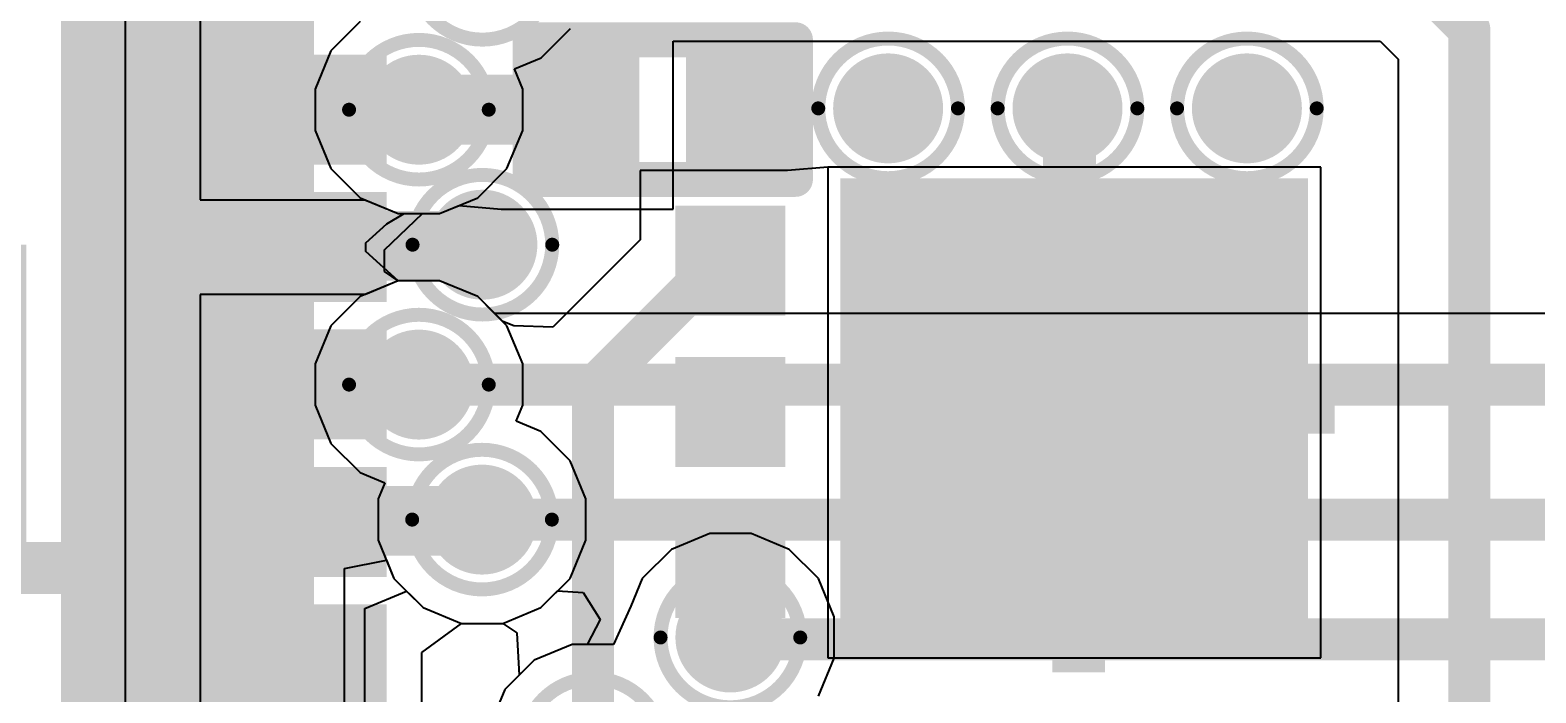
# Model space of a CAD drawing. Header units: inches. Extents: x -10 to 344, y -7 to 75.
# Drawn here: x 29.32 to 34.79, y 3.4 to 5.81 of the extents above; entities that cross this region are included whole.
import ezdxf

# ---------------------------------------------------------------- set-up
doc = ezdxf.new("R2010")
doc.units = ezdxf.units.IN
for name, color, linetype in [('Bottom Layer', 5, 'Continuous'), ('Bottom Overlay', 54, 'Continuous'), ('Bottom Paste', 16, 'Continuous'), ('Bottom Solder', 6, 'Continuous'), ('Drill Drawing', 1, 'Continuous'), ('Mid Layer 1', 16, 'Continuous'), ('Mid Layer 2', 76, 'Continuous'), ('Top Layer', 1, 'Continuous'), ('Top Overlay', 2, 'Continuous'), ('Top Paste', 8, 'Continuous'), ('Top Solder', 216, 'Continuous'), ('Via Holes', 16, 'Continuous')]:
    doc.layers.add(name, color=color, linetype=linetype)
doc.styles.add('Arial_Bold', font='', dxfattribs={"height": 0.2})
doc.styles.get('Arial_Bold').set_extended_font_data('Arial', bold=True)

# ---------------------------------------------------------------- blocks, each defined once
blk = doc.blocks.new('NRF9151_LACA_R_30')
at = {"layer": 'Top Layer'}
for points in [[(5.400000629999999, 3.90000236), (5.84999973, 3.90000236), (5.84999973, 3.60000296), (5.400000629999999, 3.60000296)], [(2.05000225, 3.65000159), (3.65000159, 3.65000159), (3.65000159, 2.05000225), (2.05000225, 2.05000225)], [(3.95000226, 3.25000366), (3.95000226, 3.55000306), (4.25000166, 3.55000306), (4.25000166, 3.25000366)], [(5.400000629999999, 3.40000082), (5.84999973, 3.40000082), (5.84999973, 3.10000142), (5.400000629999999, 3.10000142)], [(3.95000226, 2.70000222), (3.95000226, 3.00000162), (4.25000166, 3.00000162), (4.25000166, 2.70000222)], [(5.400000629999999, 2.89999928), (5.84999973, 2.89999928), (5.84999973, 2.59999988), (5.400000629999999, 2.59999988)], [(3.95000226, 2.15000332), (3.95000226, 2.45000272), (4.25000166, 2.45000272), (4.25000166, 2.15000332)], [(5.400000629999999, 2.40000028), (5.84999973, 2.40000028), (5.84999973, 2.10000088), (5.400000629999999, 2.10000088)], [(5.400000629999999, 1.90000128), (5.84999973, 1.90000128), (5.84999973, 1.60000188), (5.400000629999999, 1.60000188)]]:
    blk.add_hatch(color=1, dxfattribs=at).paths.add_polyline_path(points)
at = {"layer": 'Top Paste'}
for points in [[(5.400000629999999, 3.90000236), (5.84999973, 3.90000236), (5.84999973, 3.60000296), (5.400000629999999, 3.60000296)], [(2.05000225, 3.65000159), (3.65000159, 3.65000159), (3.65000159, 2.05000225), (2.05000225, 2.05000225)], [(3.95000226, 3.25000366), (3.95000226, 3.55000306), (4.25000166, 3.55000306), (4.25000166, 3.25000366)], [(5.400000629999999, 3.40000082), (5.84999973, 3.40000082), (5.84999973, 3.10000142), (5.400000629999999, 3.10000142)], [(3.95000226, 2.70000222), (3.95000226, 3.00000162), (4.25000166, 3.00000162), (4.25000166, 2.70000222)], [(5.400000629999999, 2.89999928), (5.84999973, 2.89999928), (5.84999973, 2.59999988), (5.400000629999999, 2.59999988)], [(3.95000226, 2.15000332), (3.95000226, 2.45000272), (4.25000166, 2.45000272), (4.25000166, 2.15000332)], [(5.400000629999999, 2.40000028), (5.84999973, 2.40000028), (5.84999973, 2.10000088), (5.400000629999999, 2.10000088)], [(5.400000629999999, 1.90000128), (5.84999973, 1.90000128), (5.84999973, 1.60000188), (5.400000629999999, 1.60000188)]]:
    blk.add_hatch(color=8, dxfattribs=at).paths.add_polyline_path(points)
at = {"layer": 'Top Solder'}
for points in [[(5.35000073, 3.95000226), (5.89999963, 3.95000226), (5.89999963, 3.55000306), (5.35000073, 3.55000306)], [(2.00000235, 3.70000149), (3.70000149, 3.70000149), (3.70000149, 2.00000235), (2.00000235, 2.00000235)], [(3.90000236, 3.20000376), (3.90000236, 3.60000296), (4.30000156, 3.60000296), (4.30000156, 3.20000376)], [(5.35000073, 3.45000072), (5.89999963, 3.45000072), (5.89999963, 3.05000152), (5.35000073, 3.05000152)], [(3.90000236, 2.65000232), (3.90000236, 3.05000152), (4.30000156, 3.05000152), (4.30000156, 2.65000232)], [(5.35000073, 2.94999918), (5.89999963, 2.94999918), (5.89999963, 2.54999998), (5.35000073, 2.54999998)], [(3.90000236, 2.10000342), (3.90000236, 2.50000262), (4.30000156, 2.50000262), (4.30000156, 2.10000342)], [(5.35000073, 2.45000018), (5.89999963, 2.45000018), (5.89999963, 2.05000098), (5.35000073, 2.05000098)], [(5.35000073, 1.95000118), (5.89999963, 1.95000118), (5.89999963, 1.55000198), (5.35000073, 1.55000198)]]:
    blk.add_hatch(color=216, dxfattribs=at).paths.add_polyline_path(points)
at = {"layer": 'Top Overlay'}
blk.add_lwpolyline([(6.1468, 5.6642, 0.127, 0.127, 0), (6.1468, -5.6642, 0.127, 0.127, 0)], format="xyseb", dxfattribs=at)
blk = doc.blocks.new('R___0201_B_54')
at = {"layer": 'Bottom Layer'}
for points in [[(-0.40999791, 0.18499963), (-0.13999845, 0.18499963), (-0.13999845, -0.18499963), (-0.40999791, -0.18499963)], [(0.14000099, 0.18499963), (0.41000045, 0.18499963), (0.41000045, -0.18499963), (0.14000099, -0.18499963)]]:
    blk.add_hatch(color=5, dxfattribs=at).paths.add_polyline_path(points)
at = {"layer": 'Bottom Paste'}
for points in [[(-0.40999791, 0.18499963), (-0.13999845, 0.18499963), (-0.13999845, -0.18499963), (-0.40999791, -0.18499963)], [(0.14000099, 0.18499963), (0.41000045, 0.18499963), (0.41000045, -0.18499963), (0.14000099, -0.18499963)]]:
    blk.add_hatch(color=16, dxfattribs=at).paths.add_polyline_path(points)
at = {"layer": 'Bottom Solder'}
for points in [[(-0.46499907, 0.24000079), (-0.08499729, 0.24000079), (-0.08499729, -0.24000079), (-0.46499907, -0.24000079)], [(0.08499983, 0.24000079), (0.46500161, 0.24000079), (0.46500161, -0.24000079), (0.08499983, -0.24000079)]]:
    blk.add_hatch(color=6, dxfattribs=at).paths.add_polyline_path(points)
at = {"layer": 'Bottom Overlay'}
for points in [[(0.4826, 0.254, 0.127, 0.127, 0), (-0.4826, 0.254, 0.127, 0.127, 0)], [(-0.4826, 0.254, 0.127, 0.127, 0), (-0.4826, -0.254, 0.127, 0.127, 0)], [(0.4826, 0.254, 0.127, 0.127, 0), (0.4826, -0.254, 0.127, 0.127, 0)], [(0.4826, -0.254, 0.127, 0.127, 0), (-0.4826, -0.254, 0.127, 0.127, 0)]]:
    blk.add_lwpolyline(points, format="xyseb", dxfattribs=at)
for points in [[(-0.51435, 0.254, 0.0635, 0.0635, 1), (-0.4508499999999999, 0.254, 0.0635, 0.0635, 1)], [(-0.51435, 0.254, 0.0635, 0.0635, 1), (-0.4508499999999999, 0.254, 0.0635, 0.0635, 1)], [(0.4508499999999999, 0.254, 0.0635, 0.0635, 1), (0.51435, 0.254, 0.0635, 0.0635, 1)], [(0.4508499999999999, 0.254, 0.0635, 0.0635, 1), (0.51435, 0.254, 0.0635, 0.0635, 1)], [(-0.51435, -0.254, 0.0635, 0.0635, 1), (-0.4508499999999999, -0.254, 0.0635, 0.0635, 1)], [(-0.51435, -0.254, 0.0635, 0.0635, 1), (-0.4508499999999999, -0.254, 0.0635, 0.0635, 1)], [(0.4508499999999999, -0.254, 0.0635, 0.0635, 1), (0.51435, -0.254, 0.0635, 0.0635, 1)], [(0.4508499999999999, -0.254, 0.0635, 0.0635, 1), (0.51435, -0.254, 0.0635, 0.0635, 1)]]:
    blk.add_lwpolyline(points, format="xyseb", close=True, dxfattribs=at)

msp = doc.modelspace()

# ---------------------------------------------------------------- hatches: boundary and pattern name
at = {"layer": 'Bottom Layer'}
h = msp.add_hatch(color=5, dxfattribs=at)
edge = h.paths.add_edge_path()
edge.add_arc((30.73017222, 5.5220743), 0.1999996, 0, 360)
h = msp.add_hatch(color=5, dxfattribs=at)
edge = h.paths.add_edge_path()
edge.add_arc((32.43641976, 5.526933319999999), 0.1999996, 0, 360)
h = msp.add_hatch(color=5, dxfattribs=at)
edge = h.paths.add_edge_path()
edge.add_arc((33.0888213, 5.526933319999999), 0.1999996, 0, 360)
h = msp.add_hatch(color=5, dxfattribs=at)
edge = h.paths.add_edge_path()
edge.add_arc((33.74122029999999, 5.526933319999999), 0.1999996, 0, 360)
h = msp.add_hatch(color=5, dxfattribs=at)
edge = h.paths.add_edge_path()
edge.add_arc((30.96102774, 5.030977999999999), 0.1999996, 0, 360)
h = msp.add_hatch(color=5, dxfattribs=at)
edge = h.paths.add_edge_path()
edge.add_arc((30.73017222, 4.5220763), 0.1999996, 0, 360)
h = msp.add_hatch(color=5, dxfattribs=at)
edge = h.paths.add_edge_path()
edge.add_arc((30.95966884, 4.03097746), 0.1999996, 0, 360)
h = msp.add_hatch(color=5, dxfattribs=at)
edge = h.paths.add_edge_path()
edge.add_arc((31.86286998, 3.60217466), 0.1999996, 0, 360)
at = {"layer": 'Mid Layer 1'}
h = msp.add_hatch(color=16, dxfattribs=at)
edge = h.paths.add_edge_path()
edge.add_arc((30.73017222, 5.5220743), 0.1999996, 0, 360)
h = msp.add_hatch(color=16, dxfattribs=at)
edge = h.paths.add_edge_path()
edge.add_arc((32.43641976, 5.526933319999999), 0.1999996, 0, 360)
h = msp.add_hatch(color=16, dxfattribs=at)
edge = h.paths.add_edge_path()
edge.add_arc((33.0888213, 5.526933319999999), 0.1999996, 0, 360)
h = msp.add_hatch(color=16, dxfattribs=at)
edge = h.paths.add_edge_path()
edge.add_arc((33.74122029999999, 5.526933319999999), 0.1999996, 0, 360)
h = msp.add_hatch(color=16, dxfattribs=at)
edge = h.paths.add_edge_path()
edge.add_arc((30.96102774, 5.030977999999999), 0.1999996, 0, 360)
h = msp.add_hatch(color=16, dxfattribs=at)
edge = h.paths.add_edge_path()
edge.add_arc((30.73017222, 4.5220763), 0.1999996, 0, 360)
h = msp.add_hatch(color=16, dxfattribs=at)
edge = h.paths.add_edge_path()
edge.add_arc((30.95966884, 4.03097746), 0.1999996, 0, 360)
h = msp.add_hatch(color=16, dxfattribs=at)
edge = h.paths.add_edge_path()
edge.add_arc((31.86286998, 3.60217466), 0.1999996, 0, 360)
at = {"layer": 'Mid Layer 2'}
h = msp.add_hatch(color=76, dxfattribs=at)
edge = h.paths.add_edge_path()
edge.add_arc((30.73017222, 5.5220743), 0.1999996, 0, 360)
h = msp.add_hatch(color=76, dxfattribs=at)
edge = h.paths.add_edge_path()
edge.add_arc((32.43641976, 5.526933319999999), 0.1999996, 0, 360)
h = msp.add_hatch(color=76, dxfattribs=at)
edge = h.paths.add_edge_path()
edge.add_arc((33.0888213, 5.526933319999999), 0.1999996, 0, 360)
h = msp.add_hatch(color=76, dxfattribs=at)
edge = h.paths.add_edge_path()
edge.add_arc((33.74122029999999, 5.526933319999999), 0.1999996, 0, 360)
h = msp.add_hatch(color=76, dxfattribs=at)
edge = h.paths.add_edge_path()
edge.add_arc((30.96102774, 5.030977999999999), 0.1999996, 0, 360)
h = msp.add_hatch(color=76, dxfattribs=at)
edge = h.paths.add_edge_path()
edge.add_arc((30.73017222, 4.5220763), 0.1999996, 0, 360)
h = msp.add_hatch(color=76, dxfattribs=at)
edge = h.paths.add_edge_path()
edge.add_arc((30.95966884, 4.03097746), 0.1999996, 0, 360)
h = msp.add_hatch(color=76, dxfattribs=at)
edge = h.paths.add_edge_path()
edge.add_arc((31.86286998, 3.60217466), 0.1999996, 0, 360)
at = {"layer": 'Top Layer'}
h = msp.add_hatch(color=1, dxfattribs=at)
edge = h.paths.add_edge_path()
edge.add_arc((30.73017222, 5.5220743), 0.1999996, 0, 360)
h = msp.add_hatch(color=1, dxfattribs=at)
edge = h.paths.add_edge_path()
edge.add_arc((32.43641976, 5.526933319999999), 0.1999996, 0, 360)
h = msp.add_hatch(color=1, dxfattribs=at)
edge = h.paths.add_edge_path()
edge.add_arc((33.0888213, 5.526933319999999), 0.1999996, 0, 360)
h = msp.add_hatch(color=1, dxfattribs=at)
edge = h.paths.add_edge_path()
edge.add_arc((33.74122029999999, 5.526933319999999), 0.1999996, 0, 360)
for points in [[(33.19222216, 4.422597199999999), (33.19222216, 5.37023564), (33.00019308, 5.37023564), (33.00019308, 4.422597199999999)], [(33.75094342, 4.34325268), (34.06050845999999, 4.34325268), (34.06050845999999, 4.53528176), (33.75094342, 4.53528176)], [(33.03352296, 3.78452634), (33.03352296, 3.4749613), (33.22555204, 3.4749613), (33.22555204, 3.78452634)]]:
    msp.add_hatch(color=1, dxfattribs=at).paths.add_polyline_path(points)
h = msp.add_hatch(color=1, dxfattribs=at)
edge = h.paths.add_edge_path()
edge.add_arc((30.96102774, 5.030977999999999), 0.1999996, 0, 360)
h = msp.add_hatch(color=1, dxfattribs=at)
edge = h.paths.add_edge_path()
edge.add_arc((30.73017222, 4.5220763), 0.1999996, 0, 360)
h = msp.add_hatch(color=1, dxfattribs=at)
edge = h.paths.add_edge_path()
edge.add_arc((30.95966884, 4.03097746), 0.1999996, 0, 360)
h = msp.add_hatch(color=1, dxfattribs=at)
edge = h.paths.add_edge_path()
edge.add_arc((31.86286998, 3.60217466), 0.1999996, 0, 360)
at = {"layer": 'Via Holes'}
h = msp.add_hatch(color=7, dxfattribs=at)
edge = h.paths.add_edge_path()
edge.add_arc((30.73017222, 5.5220743), 0.0999998, 0, 360)
h = msp.add_hatch(color=7, dxfattribs=at)
edge = h.paths.add_edge_path()
edge.add_arc((32.43641976, 5.526933319999999), 0.0999998, 0, 360)
h = msp.add_hatch(color=7, dxfattribs=at)
edge = h.paths.add_edge_path()
edge.add_arc((33.0888213, 5.526933319999999), 0.0999998, 0, 360)
h = msp.add_hatch(color=7, dxfattribs=at)
edge = h.paths.add_edge_path()
edge.add_arc((33.74122029999999, 5.526933319999999), 0.0999998, 0, 360)
h = msp.add_hatch(color=7, dxfattribs=at)
edge = h.paths.add_edge_path()
edge.add_arc((30.96102774, 5.030977999999999), 0.0999998, 0, 360)
h = msp.add_hatch(color=7, dxfattribs=at)
edge = h.paths.add_edge_path()
edge.add_arc((30.73017222, 4.5220763), 0.0999998, 0, 360)
h = msp.add_hatch(color=7, dxfattribs=at)
edge = h.paths.add_edge_path()
edge.add_arc((30.95966884, 4.03097746), 0.0999998, 0, 360)
h = msp.add_hatch(color=7, dxfattribs=at)
edge = h.paths.add_edge_path()
edge.add_arc((31.86286998, 3.60217466), 0.0999998, 0, 360)

# ---------------------------------------------------------------- linework, layer by layer
at = {"layer": 'Bottom Layer'}
for p, q in [((29.66222414, 6.374368759999999), (29.66222414, 1.07247182)), ((31.65466618, 5.15979918), (31.65466618, 5.772000139999999)), ((31.65466618, 5.772000139999999), (34.22539002, 5.772000139999999)), ((34.22539002, 5.772000139999999), (34.29142239999999, 5.705967759999999)), ((34.29142239999999, 5.705967759999999), (34.29142239999999, 3.21973194)), ((30.80532066, 5.1442747), (30.87666926, 5.173827599999999)), ((30.87666926, 5.173827599999999), (31.0290718, 5.15979664)), ((31.0290718, 5.15979664), (31.0290718, 5.15979918)), ((31.0290718, 5.15979918), (31.65466618, 5.15979918)), ((30.53703316, 5.03792744), (30.61363194, 5.10696718)), ((30.61363194, 5.10696718), (30.67607783999999, 5.1442747)), ((30.67607783999999, 5.1442747), (30.80532066, 5.1442747)), ((30.53703316, 5.00622316), (30.53703316, 5.03792744)), ((30.65502632, 4.8998759), (30.53703316, 5.00622316)), ((30.80532066, 4.8998759), (30.65502632, 4.8998759)), ((30.94417738, 4.84236014), (30.80532066, 4.8998759)), ((31.05045605999999, 4.73608146), (30.94417738, 4.84236014)), ((31.10797182, 4.59722474), (31.05045605999999, 4.73608146)), ((31.10797182, 4.44692786), (31.10797182, 4.59722474)), ((31.0837707, 4.38850024), (31.10797182, 4.44692786)), ((31.17367399999999, 4.3512613), (31.0837707, 4.38850024)), ((31.27995268, 4.24498262), (31.17367399999999, 4.3512613)), ((31.33746844, 4.1061259), (31.27995268, 4.24498262)), ((31.33746844, 3.95582902), (31.33746844, 4.1061259)), ((31.27995268, 3.8169723), (31.33746844, 3.95582902)), ((31.78772154, 3.97997426), (31.64886482, 3.9224585)), ((31.93801842, 3.97997426), (31.78772154, 3.97997426)), ((32.07687514, 3.9224585), (31.93801842, 3.97997426)), ((31.64886482, 3.9224585), (31.54258614, 3.81617982)), ((32.18315381999999, 3.81617982), (32.07687514, 3.9224585)), ((30.45957586, 3.85282948), (30.61197586, 3.88314184)), ((30.45957586, 1.6188817), (30.45957586, 3.85282948)), ((30.61197586, 3.88314184), (30.639385, 3.8169723)), ((30.639385, 3.8169723), (30.74566368, 3.71069362)), ((31.17367399999999, 3.71069362), (31.27995268, 3.8169723)), ((31.54258614, 3.81617982), (31.50095046, 3.7156644)), ((32.24066958, 3.6773231), (32.18315381999999, 3.81617982)), ((30.74566368, 3.71069362), (30.8845204, 3.65317786)), ((31.03481728, 3.65317786), (31.17367399999999, 3.71069362)), ((31.50095046, 3.7156644), (31.43801434, 3.57677466)), ((32.24066958, 3.52702622), (32.24066958, 3.6773231)), ((30.8845204, 3.65317786), (31.03481728, 3.65317786)), ((31.28772, 3.57677466), (31.14886328, 3.5192589)), ((31.43801434, 3.57677466), (31.28772, 3.57677466)), ((31.14886328, 3.5192589), (31.0425846, 3.41298022)), ((32.18315381999999, 3.3881695), (32.24066958, 3.52702622)), ((31.0425846, 3.41298022), (30.98506884, 3.2741235))]:
    msp.add_line(p, q, dxfattribs=at)
for points in [[(29.9212, 0.9652, 0.1524, 0.1524, 0), (29.9212, 6.374368759999999, 0.1524, 0.1524, 0)], [(34.33266184, 6.030976, 0.1524, 0.1524, 0), (34.55039825999999, 5.81323958, 0.1524, 0.1524, 0)], [(34.55039825999999, 0.77089762, 0.1524, 0.1524, 0), (34.55039825999999, 5.81323958, 0.1524, 0.1524, 0)], [(30.73043384, 5.52233592, 0.254, 0.254, 0), (31.3416061, 5.52233592, 0.254, 0.254, 0)], [(30.2006, 5.40528256, 0.1524, 0.1524, 0), (30.31739174, 5.5220743, 0.1524, 0.1524, 0)], [(30.31739174, 5.5220743, 0.1524, 0.1524, 0), (30.73017222, 5.5220743, 0.1524, 0.1524, 0)], [(31.3416061, 5.52233592, 0.1524, 0.1524, 0), (31.34186772, 5.52259754, 0.1524, 0.1524, 0)], [(30.2006, 1.51160988, 0.1524, 0.1524, 0), (30.2006, 5.40528256, 0.1524, 0.1524, 0)]]:
    msp.add_lwpolyline(points, format="xyseb", dxfattribs=at)
for points in [[(34.51229825999999, 5.81323958, 0.0762, 0.0762, 1), (34.58849826, 5.81323958, 0.0762, 0.0762, 1)], [(34.51229825999999, 5.81323958, 0.0762, 0.0762, 1), (34.58849826, 5.81323958, 0.0762, 0.0762, 1)], [(30.66693384, 5.52233592, 0.127, 0.127, 1), (30.79393384, 5.52233592, 0.127, 0.127, 1)], [(31.2781061, 5.52233592, 0.127, 0.127, 1), (31.4051061, 5.52233592, 0.127, 0.127, 1)], [(30.27929174, 5.5220743, 0.0762, 0.0762, 1), (30.35549174, 5.5220743, 0.0762, 0.0762, 1)], [(30.27929174, 5.5220743, 0.0762, 0.0762, 1), (30.35549174, 5.5220743, 0.0762, 0.0762, 1)], [(30.69207222, 5.5220743, 0.0762, 0.0762, 1), (30.76827222, 5.5220743, 0.0762, 0.0762, 1)], [(31.3035061, 5.52233592, 0.0762, 0.0762, 1), (31.3797061, 5.52233592, 0.0762, 0.0762, 1)], [(31.30376772, 5.52259754, 0.0762, 0.0762, 1), (31.37996772, 5.52259754, 0.0762, 0.0762, 1)], [(30.1625, 5.40528256, 0.0762, 0.0762, 1), (30.23869999999999, 5.40528256, 0.0762, 0.0762, 1)], [(30.1625, 5.40528256, 0.0762, 0.0762, 1), (30.23869999999999, 5.40528256, 0.0762, 0.0762, 1)]]:
    msp.add_lwpolyline(points, format="xyseb", close=True, dxfattribs=at)
at = {"layer": 'Drill Drawing'}
for points in [[(31.21502774, 6.030976, 0.0508, 0.0508, 1), (30.70702774, 6.030976, 0.0508, 0.0508, 1)], [(32.69041976, 5.526933319999999, 0.0508, 0.0508, 1), (32.18241975999999, 5.526933319999999, 0.0508, 0.0508, 1)], [(33.3428213, 5.526933319999999, 0.0508, 0.0508, 1), (32.83482129999999, 5.526933319999999, 0.0508, 0.0508, 1)], [(33.9952203, 5.526933319999999, 0.0508, 0.0508, 1), (33.4872203, 5.526933319999999, 0.0508, 0.0508, 1)], [(30.98417222, 5.5220743, 0.0508, 0.0508, 1), (30.47617222, 5.5220743, 0.0508, 0.0508, 1)], [(30.46347222, 5.5220743, 0.0254, 0.0254, 1), (30.48887222, 5.5220743, 0.0254, 0.0254, 1)], [(30.97147222, 5.5220743, 0.0254, 0.0254, 1), (30.99687222, 5.5220743, 0.0254, 0.0254, 1)], [(32.16971976, 5.526933319999999, 0.0254, 0.0254, 1), (32.19511976, 5.526933319999999, 0.0254, 0.0254, 1)], [(32.67771976, 5.526933319999999, 0.0254, 0.0254, 1), (32.70311975999999, 5.526933319999999, 0.0254, 0.0254, 1)], [(32.8221213, 5.526933319999999, 0.0254, 0.0254, 1), (32.8475213, 5.526933319999999, 0.0254, 0.0254, 1)], [(33.3301213, 5.526933319999999, 0.0254, 0.0254, 1), (33.3555213, 5.526933319999999, 0.0254, 0.0254, 1)], [(33.47452029999999, 5.526933319999999, 0.0254, 0.0254, 1), (33.4999203, 5.526933319999999, 0.0254, 0.0254, 1)], [(33.9825203, 5.526933319999999, 0.0254, 0.0254, 1), (34.0079203, 5.526933319999999, 0.0254, 0.0254, 1)], [(31.21502774, 5.030977999999999, 0.0508, 0.0508, 1), (30.70702774, 5.030977999999999, 0.0508, 0.0508, 1)], [(30.69432774, 5.030977999999999, 0.0254, 0.0254, 1), (30.71972774, 5.030977999999999, 0.0254, 0.0254, 1)], [(31.20232774, 5.030977999999999, 0.0254, 0.0254, 1), (31.22772774, 5.030977999999999, 0.0254, 0.0254, 1)], [(30.98417222, 4.5220763, 0.0508, 0.0508, 1), (30.47617222, 4.5220763, 0.0508, 0.0508, 1)], [(30.46347222, 4.5220763, 0.0254, 0.0254, 1), (30.48887222, 4.5220763, 0.0254, 0.0254, 1)], [(30.97147222, 4.5220763, 0.0254, 0.0254, 1), (30.99687222, 4.5220763, 0.0254, 0.0254, 1)], [(31.21366884, 4.03097746, 0.0508, 0.0508, 1), (30.70566884, 4.03097746, 0.0508, 0.0508, 1)], [(30.69296884, 4.03097746, 0.0254, 0.0254, 1), (30.71836884, 4.03097746, 0.0254, 0.0254, 1)], [(31.20096884, 4.03097746, 0.0254, 0.0254, 1), (31.22636884, 4.03097746, 0.0254, 0.0254, 1)], [(32.11686998, 3.60217466, 0.0508, 0.0508, 1), (31.60886998, 3.60217466, 0.0508, 0.0508, 1)], [(31.59616998, 3.60217466, 0.0254, 0.0254, 1), (31.62156998, 3.60217466, 0.0254, 0.0254, 1)], [(32.10416998, 3.60217466, 0.0254, 0.0254, 1), (32.12956997999999, 3.60217466, 0.0254, 0.0254, 1)], [(31.61686844, 3.19897506, 0.0508, 0.0508, 1), (31.10886843999999, 3.19897506, 0.0508, 0.0508, 1)]]:
    msp.add_lwpolyline(points, format="xyseb", close=True, dxfattribs=at)
at = {"layer": 'Mid Layer 1'}
for p, q in [((30.51616706, 5.84235814), (30.40988837999999, 5.73607946)), ((31.1750329, 5.71069216), (31.28131158, 5.81697084)), ((30.40988837999999, 5.73607946), (30.35237262, 5.597222739999999)), ((31.0776747, 5.670364579999999), (31.1750329, 5.71069216)), ((31.10797182, 5.597222739999999), (31.0776747, 5.670364579999999)), ((30.35237262, 5.597222739999999), (30.35237262, 5.446925859999999)), ((31.10797182, 5.446925859999999), (31.10797182, 5.597222739999999)), ((30.35237262, 5.446925859999999), (30.40988837999999, 5.30806914)), ((31.05045605999999, 5.30806914), (31.10797182, 5.446925859999999)), ((30.40988837999999, 5.30806914), (30.51616706, 5.20179046)), ((30.94417738, 5.20179046), (31.05045605999999, 5.30806914)), ((30.51616706, 5.20179046), (30.65502378, 5.1442747)), ((30.80532066, 5.1442747), (30.94417738, 5.20179046)), ((30.65502378, 5.1442747), (30.80532066, 5.1442747)), ((30.65502378, 4.8998759), (30.51616706, 4.84236014)), ((30.80532066, 4.8998759), (30.65502378, 4.8998759)), ((30.94417738, 4.84236014), (30.80532066, 4.8998759)), ((30.51616706, 4.84236014), (30.40988837999999, 4.73608146)), ((31.05045605999999, 4.73608146), (30.94417738, 4.84236014)), ((30.40988837999999, 4.73608146), (30.35237262, 4.59722474)), ((31.10797182, 4.59722474), (31.05045605999999, 4.73608146)), ((30.35237262, 4.59722474), (30.35237262, 4.44692786)), ((31.10797182, 4.44692786), (31.10797182, 4.59722474)), ((30.35237262, 4.44692786), (30.40988837999999, 4.30807114)), ((31.0837707, 4.38850024), (31.10797182, 4.44692786)), ((31.17367399999999, 4.3512613), (31.0837707, 4.38850024)), ((31.27995268, 4.24498262), (31.17367399999999, 4.3512613)), ((30.40988837999999, 4.30807114), (30.51616706, 4.20179246)), ((31.33746844, 4.1061259), (31.27995268, 4.24498262)), ((30.51616706, 4.20179246), (30.60607036, 4.164553519999999)), ((30.60607036, 4.164553519999999), (30.58186924, 4.1061259)), ((30.58186924, 4.1061259), (30.58186924, 3.95582902)), ((31.33746844, 3.95582902), (31.33746844, 4.1061259)), ((30.58186924, 3.95582902), (30.639385, 3.8169723)), ((31.27995268, 3.8169723), (31.33746844, 3.95582902)), ((31.78772154, 3.97997426), (31.64886482, 3.9224585)), ((31.93801842, 3.97997426), (31.78772154, 3.97997426)), ((32.07687514, 3.9224585), (31.93801842, 3.97997426)), ((31.64886482, 3.9224585), (31.54258614, 3.81617982)), ((32.18315381999999, 3.81617982), (32.07687514, 3.9224585)), ((30.639385, 3.8169723), (30.74566368, 3.71069362)), ((31.17367399999999, 3.71069362), (31.27995268, 3.8169723)), ((31.54258614, 3.81617982), (31.50095046, 3.7156644)), ((32.24066958, 3.6773231), (32.18315381999999, 3.81617982)), ((30.74566368, 3.71069362), (30.8845204, 3.65317786)), ((31.03481728, 3.65317786), (31.17367399999999, 3.71069362)), ((31.50095046, 3.7156644), (31.43801434, 3.57677466)), ((32.24066958, 3.52702622), (32.24066958, 3.6773231)), ((30.8845204, 3.65317786), (31.03481728, 3.65317786)), ((31.28772, 3.57677466), (31.14886328, 3.5192589)), ((31.43801434, 3.57677466), (31.28772, 3.57677466)), ((31.14886328, 3.5192589), (31.0425846, 3.41298022)), ((32.18315381999999, 3.3881695), (32.24066958, 3.52702622)), ((31.0425846, 3.41298022), (30.98506884, 3.2741235))]:
    msp.add_line(p, q, dxfattribs=at)
at = {"layer": 'Mid Layer 2'}
for p, q in [((31.1750329, 5.71069216), (31.28131158, 5.81697084)), ((31.0776747, 5.670364579999999), (31.1750329, 5.71069216)), ((31.10797182, 5.597222739999999), (31.0776747, 5.670364579999999)), ((31.10797182, 5.446925859999999), (31.10797182, 5.597222739999999)), ((31.05045605999999, 5.30806914), (31.10797182, 5.446925859999999)), ((30.94417738, 5.20179046), (31.05045605999999, 5.30806914)), ((30.80532066, 5.1442747), (30.94417738, 5.20179046)), ((30.60470384, 5.01271794), (30.74317702, 5.1442747)), ((30.74317702, 5.1442747), (30.80532066, 5.1442747)), ((30.60470384, 4.93350042), (30.60470384, 5.01271794)), ((30.65502632, 4.8998759), (30.60470384, 4.93350042)), ((30.80532066, 4.8998759), (30.65502632, 4.8998759)), ((30.94417738, 4.84236014), (30.80532066, 4.8998759)), ((31.00548536, 4.78105216), (30.94417738, 4.84236014)), ((40.98109152, 4.78105216), (31.00548536, 4.78105216)), ((30.53312156, 3.70770912), (30.68552156, 3.77083574)), ((30.68552156, 3.77083574), (30.74566368, 3.71069362)), ((31.17367399999999, 3.71069362), (31.23465432, 3.771673939999999)), ((31.23465432, 3.771673939999999), (31.32713318, 3.76635518)), ((31.32713318, 3.76635518), (31.38934794, 3.6680775)), ((30.53312156, 1.82896002), (30.53312156, 3.70770912)), ((30.74566368, 3.71069362), (30.8845204, 3.65317786)), ((31.03481728, 3.65317786), (31.17367399999999, 3.71069362)), ((30.8845204, 3.65317786), (31.03481728, 3.65317786)), ((31.38934794, 3.6680775), (31.34212172, 3.57677466)), ((31.28772, 3.57677466), (31.14886328, 3.5192589)), ((31.34212172, 3.57677466), (31.28772, 3.57677466)), ((31.14886328, 3.5192589), (31.0425846, 3.41298022)), ((31.0425846, 3.41298022), (30.98506884, 3.2741235))]:
    msp.add_line(p, q, dxfattribs=at)
for points in [[(29.61969184, 2.13689184, 0.3809999999999999, 0.3809999999999999, 0), (29.61969184, 8.74223804, 0.3809999999999999, 0.3809999999999999, 0)], [(30.15760542, 1.82896002, 0.3809999999999999, 0.3809999999999999, 0), (30.15760542, 8.43156302, 0.3809999999999999, 0.3809999999999999, 0)], [(30.73017222, 4.5220763, 0.1524, 0.1524, 0), (41.08836333999999, 4.5220763, 0.1524, 0.1524, 0)], [(30.95966884, 4.03097746, 0.1524, 0.1524, 0), (41.31464178, 4.03097746, 0.1524, 0.1524, 0)], [(31.86286998, 3.60217466, 0.1524, 0.1524, 0), (31.86958574, 3.5954589, 0.1524, 0.1524, 0)], [(31.86958574, 3.5954589, 0.1524, 0.1524, 0), (37.7303411, 3.5954589, 0.1524, 0.1524, 0)]]:
    msp.add_lwpolyline(points, format="xyseb", dxfattribs=at)
for points in [[(30.69207222, 4.5220763, 0.0762, 0.0762, 1), (30.76827222, 4.5220763, 0.0762, 0.0762, 1)], [(30.92156884, 4.03097746, 0.0762, 0.0762, 1), (30.99776884, 4.03097746, 0.0762, 0.0762, 1)], [(31.82476998, 3.60217466, 0.0762, 0.0762, 1), (31.90096998, 3.60217466, 0.0762, 0.0762, 1)], [(31.83148574, 3.5954589, 0.0762, 0.0762, 1), (31.90768574, 3.5954589, 0.0762, 0.0762, 1)], [(31.83148574, 3.5954589, 0.0762, 0.0762, 1), (31.90768574, 3.5954589, 0.0762, 0.0762, 1)]]:
    msp.add_lwpolyline(points, format="xyseb", close=True, dxfattribs=at)
at = {"layer": 'Top Layer'}
for p, q in [((29.93507348, 6.19479584), (29.93507348, 5.19479784)), ((31.1750329, 5.71069216), (31.28131158, 5.81697084)), ((31.0776747, 5.670364579999999), (31.1750329, 5.71069216)), ((31.10797182, 5.597222739999999), (31.0776747, 5.670364579999999)), ((31.10797182, 5.446925859999999), (31.10797182, 5.597222739999999)), ((31.05045605999999, 5.30806914), (31.10797182, 5.446925859999999)), ((32.21769274, 5.312862119999999), (32.07045148, 5.3003958)), ((32.2176902, 5.31285704), (32.2176902, 3.5283648)), ((34.01054412, 5.31285704), (32.2176902, 5.31285704)), ((32.21769274, 5.31285704), (32.21769274, 5.312862119999999)), ((34.01054412, 5.31285704), (32.21769274, 5.31285704)), ((34.01054412, 3.5283648), (34.01054412, 5.31285704)), ((34.01054412, 3.5283648), (34.01054412, 5.31285704)), ((30.94417738, 5.20179046), (31.05045605999999, 5.30806914)), ((32.07045148, 5.3003958), (31.53507028, 5.3003958)), ((31.53507028, 5.3003958), (31.53507028, 5.04841256)), ((29.93507348, 5.19479784), (30.5330479, 5.19479784)), ((30.5330479, 5.19479784), (30.65502378, 5.1442747)), ((30.80532066, 5.1442747), (30.94417738, 5.20179046)), ((30.65502378, 5.1442747), (30.80532066, 5.1442747)), ((31.53507028, 5.04841256), (31.21756012, 4.7309024)), ((30.65502378, 4.8998759), (30.5355752, 4.85039924)), ((30.80532066, 4.8998759), (30.65502378, 4.8998759)), ((30.94417738, 4.84236014), (30.80532066, 4.8998759)), ((30.5355752, 4.85039924), (29.93507348, 4.85039924)), ((29.93507348, 4.85039924), (29.93507348, 3.6947983)), ((31.03530496, 4.75123256), (30.94417738, 4.84236014)), ((31.07481466, 4.735327079999999), (31.03530496, 4.75123256)), ((31.21756012, 4.7309024), (31.07481466, 4.735327079999999)), ((29.93507348, 3.6947983), (29.93507348, 2.69479776)), ((30.74067004, 3.54780342), (30.88452294, 3.65317786)), ((30.88452294, 3.65317786), (31.03481474, 3.65317786)), ((31.03481474, 3.65317786), (31.08572142, 3.61916218)), ((31.08572142, 3.61916218), (31.09486288, 3.4652585)), ((30.74067004, 2.69479776), (30.74067004, 3.54780342)), ((32.18315381999999, 3.3881695), (32.24066958, 3.52702622)), ((32.2176902, 3.5283648), (34.01054412, 3.5283648)), ((32.24066958, 3.52702622), (32.24066958, 3.5283648)), ((32.24066958, 3.5283648), (34.01054412, 3.5283648)), ((31.09486288, 3.4652585), (31.0425846, 3.41298022)), ((31.0425846, 3.41298022), (30.98506884, 3.2741235))]:
    msp.add_line(p, q, dxfattribs=at)
for points in [[(30.33734852, 5.523120779999999, 0.254, 0.254, 0), (30.33787176, 5.52259754, 0.254, 0.254, 0)], [(30.33787176, 5.52259754, 0.254, 0.254, 0), (30.72964898, 5.52259754, 0.254, 0.254, 0)], [(30.72964898, 5.52259754, 0.254, 0.254, 0), (30.73017222, 5.5220743, 0.254, 0.254, 0)], [(30.33787176, 5.02259854, 0.254, 0.254, 0), (30.34206276, 5.026789539999999, 0.254, 0.254, 0)], [(30.34206276, 5.026789539999999, 0.254, 0.254, 0), (30.95683928, 5.026789539999999, 0.254, 0.254, 0)], [(30.95683928, 5.026789539999999, 0.254, 0.254, 0), (30.96102774, 5.030977999999999, 0.254, 0.254, 0)], [(31.78907028, 4.8987964, 0.1524, 0.1524, 0), (31.86286998, 4.9725961, 0.1524, 0.1524, 0)], [(31.36286844, 4.50996304, 0.1524, 0.1524, 0), (31.7517018, 4.8987964, 0.1524, 0.1524, 0)], [(31.7517018, 4.8987964, 0.1524, 0.1524, 0), (31.78907028, 4.8987964, 0.1524, 0.1524, 0)], [(30.33734852, 4.52312278, 0.254, 0.254, 0), (30.33787176, 4.52259954, 0.254, 0.254, 0)], [(30.33787176, 4.52259954, 0.254, 0.254, 0), (30.72964898, 4.52259954, 0.254, 0.254, 0)], [(30.72964898, 4.52259954, 0.254, 0.254, 0), (30.73017222, 4.5220763, 0.254, 0.254, 0)], [(31.36286844, 3.19897506, 0.1524, 0.1524, 0), (31.36286844, 4.50996304, 0.1524, 0.1524, 0)], [(30.33787176, 4.022598, 0.254, 0.254, 0), (30.34206276, 4.026789, 0.254, 0.254, 0)], [(30.34206276, 4.026789, 0.254, 0.254, 0), (30.95548038, 4.026789, 0.254, 0.254, 0)], [(30.95548038, 4.026789, 0.254, 0.254, 0), (30.95966884, 4.03097746, 0.254, 0.254, 0)], [(31.86286998, 3.60217466, 0.1524, 0.1524, 0), (31.86286998, 3.87259576, 0.1524, 0.1524, 0)]]:
    msp.add_lwpolyline(points, format="xyseb", dxfattribs=at)
for points in [[(30.27384852, 5.523120779999999, 0.127, 0.127, 1), (30.40084852, 5.523120779999999, 0.127, 0.127, 1)], [(30.27437176, 5.52259754, 0.127, 0.127, 1), (30.40137176, 5.52259754, 0.127, 0.127, 1)], [(30.27437176, 5.52259754, 0.127, 0.127, 1), (30.40137176, 5.52259754, 0.127, 0.127, 1)], [(30.66614898, 5.52259754, 0.127, 0.127, 1), (30.79314898, 5.52259754, 0.127, 0.127, 1)], [(30.66614898, 5.52259754, 0.127, 0.127, 1), (30.79314898, 5.52259754, 0.127, 0.127, 1)], [(30.66667222, 5.5220743, 0.127, 0.127, 1), (30.79367222, 5.5220743, 0.127, 0.127, 1)], [(30.27437176, 5.02259854, 0.127, 0.127, 1), (30.40137176, 5.02259854, 0.127, 0.127, 1)], [(30.27856276, 5.026789539999999, 0.127, 0.127, 1), (30.40556276, 5.026789539999999, 0.127, 0.127, 1)], [(30.27856276, 5.026789539999999, 0.127, 0.127, 1), (30.40556276, 5.026789539999999, 0.127, 0.127, 1)], [(30.89333928, 5.026789539999999, 0.127, 0.127, 1), (31.02033928, 5.026789539999999, 0.127, 0.127, 1)], [(30.89333928, 5.026789539999999, 0.127, 0.127, 1), (31.02033928, 5.026789539999999, 0.127, 0.127, 1)], [(30.89752774, 5.030977999999999, 0.127, 0.127, 1), (31.02452774, 5.030977999999999, 0.127, 0.127, 1)], [(31.82476998, 4.9725961, 0.0762, 0.0762, 1), (31.90096998, 4.9725961, 0.0762, 0.0762, 1)], [(31.7136018, 4.8987964, 0.0762, 0.0762, 1), (31.7898018, 4.8987964, 0.0762, 0.0762, 1)], [(31.7136018, 4.8987964, 0.0762, 0.0762, 1), (31.7898018, 4.8987964, 0.0762, 0.0762, 1)], [(31.75097028, 4.8987964, 0.0762, 0.0762, 1), (31.82717028, 4.8987964, 0.0762, 0.0762, 1)], [(31.75097028, 4.8987964, 0.0762, 0.0762, 1), (31.82717028, 4.8987964, 0.0762, 0.0762, 1)], [(30.27384852, 4.52312278, 0.127, 0.127, 1), (30.40084852, 4.52312278, 0.127, 0.127, 1)], [(30.27437176, 4.52259954, 0.127, 0.127, 1), (30.40137176, 4.52259954, 0.127, 0.127, 1)], [(30.27437176, 4.52259954, 0.127, 0.127, 1), (30.40137176, 4.52259954, 0.127, 0.127, 1)], [(30.66614898, 4.52259954, 0.127, 0.127, 1), (30.79314898, 4.52259954, 0.127, 0.127, 1)], [(30.66614898, 4.52259954, 0.127, 0.127, 1), (30.79314898, 4.52259954, 0.127, 0.127, 1)], [(30.66667222, 4.5220763, 0.127, 0.127, 1), (30.79367222, 4.5220763, 0.127, 0.127, 1)], [(31.32476844, 4.50996304, 0.0762, 0.0762, 1), (31.40096844, 4.50996304, 0.0762, 0.0762, 1)], [(31.32476844, 4.50996304, 0.0762, 0.0762, 1), (31.40096844, 4.50996304, 0.0762, 0.0762, 1)], [(30.27437176, 4.022598, 0.127, 0.127, 1), (30.40137176, 4.022598, 0.127, 0.127, 1)], [(30.27856276, 4.026789, 0.127, 0.127, 1), (30.40556276, 4.026789, 0.127, 0.127, 1)], [(30.27856276, 4.026789, 0.127, 0.127, 1), (30.40556276, 4.026789, 0.127, 0.127, 1)], [(30.89198038, 4.026789, 0.127, 0.127, 1), (31.01898038, 4.026789, 0.127, 0.127, 1)], [(30.89198038, 4.026789, 0.127, 0.127, 1), (31.01898038, 4.026789, 0.127, 0.127, 1)], [(30.89616884, 4.03097746, 0.127, 0.127, 1), (31.02316884, 4.03097746, 0.127, 0.127, 1)], [(31.82476998, 3.87259576, 0.0762, 0.0762, 1), (31.90096998, 3.87259576, 0.0762, 0.0762, 1)], [(31.82476998, 3.60217466, 0.0762, 0.0762, 1), (31.90096998, 3.60217466, 0.0762, 0.0762, 1)]]:
    msp.add_lwpolyline(points, format="xyseb", close=True, dxfattribs=at)

# ---------------------------------------------------------------- block references
at = {"rotation": 180}
for name, p in [('NRF9151_LACA_R_30', (35.96287194, 7.272599119999999)), ('R___0201_B_54', (31.61686844, 5.52259754))]:
    msp.add_blockref(name, p, dxfattribs=at)

# ---------------------------------------------------------------- texts
at = {"layer": 'Top Overlay', "style": 'Arial_Bold'}
msp.add_text('ANT1', height=1.27, rotation=360, dxfattribs=at).set_placement((24.99947756, 3.760812899999999))

doc.saveas('drawing.dxf')
